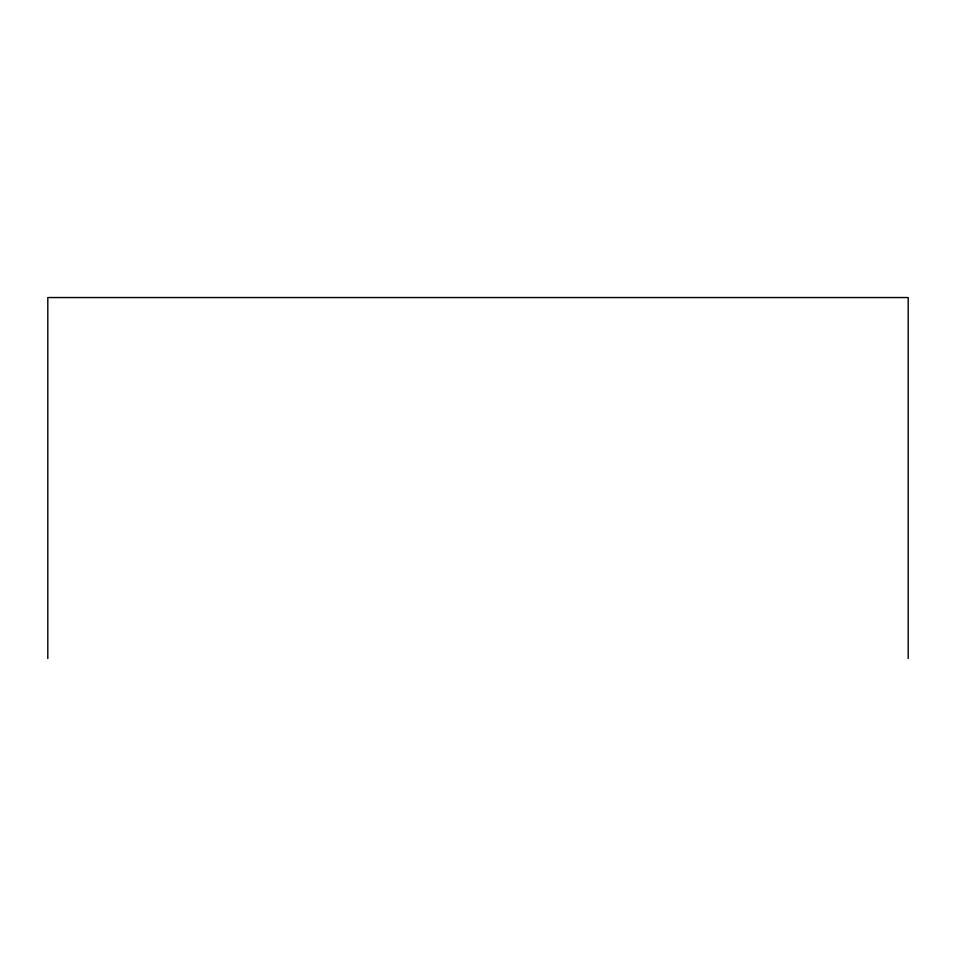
<?xml version="1.0" encoding="UTF-8"?>
<svg xmlns="http://www.w3.org/2000/svg" width="956" height="956" viewBox="0 0 956 956"><rect width="100%" height="100%" fill="white"/><g stroke="black" fill="none" stroke-linecap="round" stroke-linejoin="round"><path stroke-width="1.43" d="M908.2 658.457L908.2 297.543L47.8 297.543L47.8 658.457"/></g></svg>
